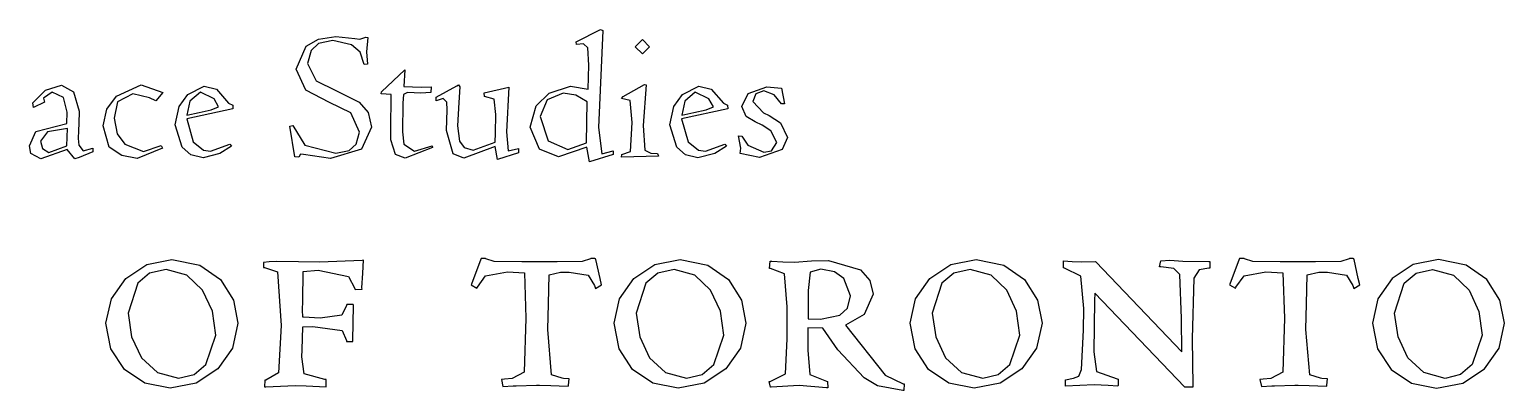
# Model space of a CAD drawing. Extents: x 0.2 to 81, y 0.5 to 18.6.
# Drawn here: x 44.32 to 80.99, y 3.6 to 12.57 of the extents above; entities that cross this region are included whole.
import ezdxf

# ---------------------------------------------------------------- set-up
doc = ezdxf.new("R2010")
doc.units = 0

msp = doc.modelspace()

# ---------------------------------------------------------------- linework, layer by layer
at = {"layer": 'Layer 1', "color": 7}
for points in [[(57.763496, 11.167014), (58.20482, 11.092402), (58.219108, 11.685597), (58.194006, 12.119116), (58.087346, 12.221642), (57.912456, 12.198623), (57.906635, 12.267415), (58.514118, 12.574066), (58.568622, 12.551048), (58.459614, 10.140697), (58.545603, 9.48162), (58.82368, 9.556233), (58.82368, 9.470243), (58.238952, 9.283977), (58.17016, 9.653599), (57.465046, 9.407008), (56.992137, 9.598698), (56.759933, 10.149163), (56.908479, 10.680793), (57.239291, 10.98928), (57.763496, 11.167014), (57.763496, 11.167014)], [(52.639052, 11.703059), (52.534472, 12.013089), (52.32271, 12.194952), (51.85377, 12.302075), (51.502226, 12.224949), (51.315707, 12.048406), (51.22909, 11.726078), (51.440855, 11.296627), (51.934203, 11.05827), (52.5145, 10.765212), (52.732963, 10.512556), (52.819763, 10.149692), (52.567615, 9.600914), (51.799531, 9.370231), (51.128813, 9.464687), (51.0542, 9.478975), (51.008427, 9.401716), (50.913971, 9.407537), (50.787765, 10.175622), (50.862378, 10.192819), (51.163208, 9.702812), (51.931293, 9.502258), (52.260533, 9.567444), (52.440396, 9.722263), (52.518932, 10.023751), (52.301445, 10.506317), (51.776776, 10.76326), (51.186492, 11.069879), (50.948632, 11.591405), (51.19185, 12.157877), (51.4987, 12.33428), (51.931557, 12.399706), (52.407278, 12.348113), (52.524753, 12.330915), (52.679534, 12.385419), (52.725306, 12.376952), (52.693821, 12.015796), (52.71684, 11.714965), (52.639052, 11.703059), (52.639052, 11.703059)], [(59.554723, 12.324829), (59.729612, 12.14703), (59.554723, 11.96923), (59.376923, 12.14703), (59.554723, 12.324829), (59.554723, 12.324829)], [(53.30686, 10.960639), (53.060269, 10.974927), (53.066089, 11.029431), (53.644997, 11.573943), (53.621978, 11.158283), (54.054836, 11.141085), (54.301427, 11.146906), (54.295607, 11.006412), (54.049015, 10.992125), (53.716434, 11.006412), (53.618274, 10.962723), (53.60187, 10.742623), (53.593403, 10.029043), (53.625947, 9.721333), (53.888678, 9.553322), (54.330002, 9.685085), (54.338734, 9.639312), (53.656639, 9.378433), (53.415835, 9.467631), (53.295483, 9.834045), (53.295483, 10.063438), (53.30686, 10.960639), (53.30686, 10.960639)], [(44.413961, 10.6397), (44.396763, 10.748708), (44.712047, 11.0672), (45.113254, 11.190033), (45.414084, 11.026785), (45.554578, 10.548154), (45.545847, 10.241503), (45.537116, 10.066613), (45.528649, 9.86897), (45.544425, 9.702382), (45.654855, 9.559408), (45.892715, 9.625289), (45.892715, 9.530833), (45.554578, 9.39325), (45.440014, 9.361764), (45.253747, 9.593804), (44.600227, 9.361764), (44.352048, 9.495709), (44.316594, 9.685614), (44.477196, 10.038038), (45.248191, 10.238592), (45.256922, 10.522225), (45.165112, 10.883381), (44.881479, 11.020964), (44.666637, 10.866183), (44.689656, 10.765906), (44.413961, 10.6397), (44.413961, 10.6397)], [(47.620971, 9.625289), (46.99047, 9.370231), (46.609305, 9.445869), (46.296998, 9.648308), (46.145127, 10.178532), (46.240948, 10.597908), (46.479692, 10.919728), (47.093657, 11.198764), (47.629702, 11.012498), (47.460634, 10.797656), (47.297386, 10.874914), (46.881726, 10.978102), (46.503406, 10.77854), (46.417383, 10.370619), (46.4957, 9.983257), (46.687126, 9.726194), (47.148161, 9.539564), (47.589486, 9.688524), (47.620971, 9.625289), (47.620971, 9.625289)], [(48.225543, 10.356067), (48.388791, 9.78007), (48.644643, 9.579351), (48.818738, 9.550677), (49.297369, 9.728476), (49.340232, 9.673972), (49.051935, 9.495279), (48.632472, 9.387429), (48.325878, 9.460652), (48.109524, 9.650755), (47.939, 10.204197), (48.034432, 10.663748), (48.253192, 10.959416), (48.655491, 11.164368), (48.966045, 11.089557), (49.265884, 10.746063), (49.369071, 10.691558), (49.374892, 10.605569), (48.225543, 10.356067), (48.225543, 10.356067)], [(48.532195, 10.510848), (48.833026, 10.57964), (49.016382, 10.654252), (48.905026, 10.854178), (48.56368, 11.015408), (48.302835, 10.796532), (48.2311, 10.442321), (48.532195, 10.510848), (48.532195, 10.510848)], [(54.430279, 10.894758), (54.937485, 11.178391), (54.983258, 11.195589), (55.014743, 11.152727), (54.986168, 10.760085), (54.957593, 10.181178), (55.00631, 9.797466), (55.122011, 9.642272), (55.347324, 9.579252), (55.891836, 9.771339), (55.897657, 9.994911), (55.911944, 10.464811), (55.867494, 10.840982), (55.625401, 10.911956), (55.61958, 10.997946), (56.229973, 11.138439), (56.175469, 10.029307), (56.215685, 9.559408), (56.476564, 9.613912), (56.476564, 9.510725), (55.952161, 9.341656), (55.8921, 9.665506), (55.112639, 9.378962), (54.851529, 9.484663), (54.682692, 10.061057), (54.699889, 10.576994), (54.692713, 10.770404), (54.599612, 10.860627), (54.424723, 10.800567), (54.424723, 10.895023), (54.430279, 10.894758), (54.430279, 10.894758)], [(59.038786, 9.470508), (59.259448, 9.539299), (59.302311, 10.264257), (59.250717, 10.808769), (59.030055, 10.860362), (59.072917, 10.906135), (59.608962, 11.206966), (59.649179, 11.198499), (59.574567, 10.189644), (59.611873, 9.573431), (59.766654, 9.504639), (59.927256, 9.490352), (59.955831, 9.42447), (59.030055, 9.401452), (59.038786, 9.470508), (59.038786, 9.470508)], [(60.528917, 10.356067), (60.692165, 9.78007), (60.948017, 9.579351), (61.122113, 9.550677), (61.600743, 9.728476), (61.64096, 9.673972), (61.352664, 9.495279), (60.9332, 9.387429), (60.626606, 9.460652), (60.410252, 9.650755), (60.239728, 10.204197), (60.33516, 10.663748), (60.553921, 10.959416), (60.956219, 11.164368), (61.266773, 11.089557), (61.566612, 10.746063), (61.669799, 10.691558), (61.67562, 10.605569), (60.528917, 10.356067), (60.528917, 10.356067)], [(60.835569, 10.510848), (61.1364, 10.57964), (61.319756, 10.654252), (61.2084, 10.854178), (60.867055, 11.015408), (60.606209, 10.796532), (60.534474, 10.442321), (60.835569, 10.510848), (60.835569, 10.510848)], [(62.025134, 9.923209), (62.174128, 9.696859), (62.572557, 9.522102), (62.759187, 9.555108), (62.896406, 9.768693), (62.749563, 10.057783), (62.529694, 10.19864), (62.354805, 10.275899), (62.137284, 10.416359), (62.025134, 10.659808), (62.186728, 10.982104), (62.647169, 11.149816), (63.013881, 11.118331), (63.088493, 10.7286), (63.011235, 10.7286), (62.829268, 10.950751), (62.569911, 11.05245), (62.372565, 10.977903), (62.297655, 10.783104), (62.561444, 10.499471), (62.701938, 10.43359), (62.990697, 10.254798), (63.16337, 9.889078), (63.031608, 9.588247), (62.461167, 9.39616), (61.982536, 9.490616), (61.999734, 9.622379), (61.94523, 9.92903), (62.025134, 9.923209), (62.025134, 9.923209)], [(58.181802, 10.780194), (57.901641, 10.944566), (57.582786, 10.995035), (57.186837, 10.82848), (57.012345, 10.410307), (57.214056, 9.807818), (57.69735, 9.596449), (58.161693, 9.759697), (58.181802, 10.780194), (58.181802, 10.780194)], [(44.798135, 9.516281), (45.24528, 9.679528), (45.259568, 10.112386), (44.767344, 10.034996), (44.58885, 9.802824), (44.636442, 9.615499), (44.798135, 9.516281), (44.798135, 9.516281)], [(47.858831, 6.859603), (48.547847, 6.721581), (49.063279, 6.359475), (49.386327, 5.851219), (49.498188, 5.274751), (49.362982, 4.653402), (48.996968, 4.138764), (48.459555, 3.788034), (47.810148, 3.658413), (47.185141, 3.783606), (46.679221, 4.126957), (46.340435, 4.640119), (46.216829, 5.274751), (46.351576, 5.879013), (46.711004, 6.38418), (47.233845, 6.730846), (47.858831, 6.859603), (47.858831, 6.859603)], [(48.022079, 3.90765), (48.407386, 4.002569), (48.698882, 4.250087), (48.947855, 4.979476), (48.863664, 5.573262), (48.6204, 6.097174), (48.23203, 6.47062), (47.712517, 6.613012), (47.303984, 6.51906), (47.008858, 6.271964), (46.769543, 5.526898), (46.853705, 4.9378), (47.100338, 4.418527), (47.494707, 4.048628), (48.022079, 3.90765), (48.022079, 3.90765)], [(52.590369, 6.836584), (51.532831, 6.790811), (51.002607, 6.796632), (50.455184, 6.81092), (50.274739, 6.799543), (50.134245, 6.785255), (50.134245, 6.762236), (50.134245, 6.659049), (50.15991, 6.656139), (50.483759, 6.552951), (50.572659, 5.220247), (50.509688, 4.042323), (50.188749, 3.858967), (50.168641, 3.856057), (50.160174, 3.692809), (50.188749, 3.695719), (50.919528, 3.724294), (51.191783, 3.718473), (51.693433, 3.695455), (51.693433, 3.721119), (51.693433, 3.87299), (51.659037, 3.8759), (51.1431, 4.016394), (51.088596, 4.443431), (51.091506, 4.61541), (51.108704, 5.18294), (51.363762, 5.197228), (52.086074, 5.09404), (52.195082, 4.841893), (52.197993, 4.818874), (52.352774, 4.818874), (52.352774, 4.841893), (52.369972, 5.716075), (52.367061, 5.74174), (52.203813, 5.74174), (52.200903, 5.718721), (52.082998, 5.474775), (51.541827, 5.400692), (51.129077, 5.426357), (51.11479, 5.429267), (51.106323, 5.607067), (51.109234, 5.824819), (51.117965, 6.564328), (51.490498, 6.592903), (52.247205, 6.438122), (52.407807, 6.134381), (52.413628, 6.114273), (52.585607, 6.12565), (52.582696, 6.151314), (52.599894, 6.518026), (52.617092, 6.844786), (52.590369, 6.836584), (52.590369, 6.836584)], [(58.370979, 6.882622), (58.273612, 6.882622), (58.264881, 6.871245), (58.058506, 6.805363), (57.433826, 6.796897), (56.556733, 6.796897), (55.871728, 6.805363), (55.665353, 6.871245), (55.656886, 6.882622), (55.542322, 6.882622), (55.536501, 6.865424), (55.301551, 6.24921), (55.29573, 6.229102), (55.439134, 6.143112), (55.450511, 6.171687), (55.65682, 6.456511), (56.198488, 6.550041), (56.619704, 6.529932), (56.65701, 5.403603), (56.616793, 4.062431), (56.318608, 3.90474), (56.126521, 3.881721), (56.051909, 3.873255), (56.086304, 3.701276), (56.344273, 3.718473), (56.415975, 3.721384), (56.917624, 3.732761), (56.997793, 3.732761), (57.27587, 3.729851), (57.488065, 3.721384), (57.711638, 3.712917), (57.714548, 3.735936), (57.734656, 3.890717), (57.594163, 3.905004), (57.559767, 3.907915), (57.293332, 3.990994), (57.201522, 5.120234), (57.215809, 5.756556), (57.233007, 6.481514), (57.51955, 6.547395), (57.528282, 6.544485), (57.69735, 6.547395), (57.734656, 6.547395), (58.206408, 6.465705), (58.362247, 6.212168), (58.390822, 6.140466), (58.534226, 6.226456), (58.49983, 6.389703), (58.399554, 6.859603), (58.391087, 6.876801), (58.370979, 6.876801), (58.370979, 6.882622), (58.370979, 6.882622)], [(60.488965, 6.859603), (61.177981, 6.721581), (61.693413, 6.359475), (62.016461, 5.851219), (62.128322, 5.274751), (61.993161, 4.653402), (61.627466, 4.138764), (61.090917, 3.788034), (60.443193, 3.658413), (59.816916, 3.783606), (59.311042, 4.126957), (58.972847, 4.640119), (58.849609, 5.274751), (58.981599, 5.879013), (59.340378, 6.38418), (59.863611, 6.730846), (60.488965, 6.859603), (60.488965, 6.859603)], [(60.652213, 3.90765), (61.03752, 4.002569), (61.329016, 4.250087), (61.577989, 4.979476), (61.493389, 5.573262), (61.249443, 6.097174), (60.860936, 6.47062), (60.342651, 6.613012), (59.934573, 6.51906), (59.640448, 6.271964), (59.402588, 5.526898), (59.486295, 4.9378), (59.731927, 4.418527), (60.125296, 4.048628), (60.652213, 3.90765), (60.652213, 3.90765)], [(64.180163, 6.836584), (64.979799, 6.601171), (65.207894, 6.334736), (65.289295, 5.993887), (65.070815, 5.493495), (64.598733, 5.222892), (65.58748, 3.981998), (66.040181, 3.769803), (66.0632, 3.766892), (66.051823, 3.603644), (66.028804, 3.603644), (65.401577, 3.719366), (65.068633, 3.919027), (64.410185, 4.613359), (64.039669, 5.148545), (63.667136, 5.162832), (63.667136, 4.750083), (63.667136, 4.609589), (63.71873, 4.004752), (64.13439, 3.835684), (64.151588, 3.829863), (64.162965, 3.666615), (64.13148, 3.672436), (63.449385, 3.72403), (62.758823, 3.686724), (62.738715, 3.683813), (62.701409, 3.824307), (62.729983, 3.830128), (63.108337, 4.013484), (63.15411, 4.884755), (63.15411, 4.953547), (63.15411, 5.684325), (63.088527, 6.498679), (62.741361, 6.635766), (62.715696, 6.635766), (62.727073, 6.816211), (62.772846, 6.813301), (63.048012, 6.799013), (63.334556, 6.793193), (63.758682, 6.824678), (63.758682, 6.824678), (63.758682, 6.824678), (64.180163, 6.836584), (64.180163, 6.836584)], [(63.675868, 5.386669), (63.982519, 5.375292), (64.459331, 5.475635), (64.650273, 5.650996), (64.727585, 5.9542), (64.562022, 6.385106), (64.33334, 6.550219), (63.988076, 6.616186), (63.723757, 6.547097), (63.678514, 6.088873), (63.675868, 5.386669), (63.675868, 5.386669)], [(67.848606, 6.859603), (68.538849, 6.721581), (69.054146, 6.359475), (69.376511, 5.851219), (69.487962, 5.274751), (69.352756, 4.653402), (68.986743, 4.138764), (68.449329, 3.788034), (67.799923, 3.658413), (67.174101, 3.783606), (66.669227, 4.126957), (66.332033, 4.640119), (66.20925, 5.274751), (66.342467, 5.879013), (66.70111, 6.38418), (67.223661, 6.730846), (67.848606, 6.859603), (67.848606, 6.859603)], [(68.014764, 3.90765), (68.400072, 4.002569), (68.691568, 4.250087), (68.94054, 4.979476), (68.855898, 5.573262), (68.611664, 6.097174), (68.222371, 6.47062), (67.702556, 6.613012), (67.294024, 6.51906), (66.998898, 6.271964), (66.759583, 5.526898), (66.844865, 4.9378), (67.091601, 4.418527), (67.486123, 4.048628), (68.014764, 3.90765), (68.014764, 3.90765)], [(72.663223, 6.839495), (72.987073, 6.816476), (73.634772, 6.808009), (73.660701, 6.808009), (73.660701, 6.641851), (73.634772, 6.641851), (73.392281, 6.598493), (73.259329, 6.39817), (73.219112, 4.890576), (73.23631, 3.718473), (73.23631, 3.689899), (73.035756, 3.686988), (73.029935, 3.698365), (70.800294, 6.019816), (70.794473, 5.839371), (70.777275, 4.56117), (70.845637, 4.076388), (71.359093, 3.890452), (71.379202, 3.887542), (71.379202, 3.738582), (71.376291, 3.710007), (71.135521, 3.727205), (70.788652, 3.741492), (70.069251, 3.710007), (70.069251, 3.8505), (70.069251, 3.870609), (70.269805, 3.913471), (70.40342, 3.961526), (70.470359, 4.125667), (70.516132, 5.105682), (70.524863, 5.641727), (70.452136, 6.442091), (70.046233, 6.644761), (70.026124, 6.647672), (70.026124, 6.796632), (70.023214, 6.825207), (70.240966, 6.808009), (70.470359, 6.802188), (70.814317, 6.808009), (70.823048, 6.799543), (72.963789, 4.564081), (72.957969, 5.392226), (72.915635, 6.482043), (72.769255, 6.631962), (72.439121, 6.673336), (72.410546, 6.673336), (72.442032, 6.828117), (72.663223, 6.839495), (72.663223, 6.839495)], [(77.225957, 6.882622), (77.12859, 6.882622), (77.12277, 6.871245), (76.913484, 6.805363), (76.288804, 6.796897), (75.411711, 6.796897), (74.729616, 6.805363), (74.520331, 6.871245), (74.5116, 6.882622), (74.397035, 6.882622), (74.391215, 6.865424), (74.156265, 6.24921), (74.150444, 6.229102), (74.296494, 6.143112), (74.307871, 6.171687), (74.513088, 6.456511), (75.055847, 6.550041), (75.474153, 6.529932), (75.514369, 5.403603), (75.474153, 4.062431), (75.175968, 3.90474), (74.983881, 3.881721), (74.906622, 3.873255), (74.941018, 3.701276), (75.198987, 3.718473), (75.270689, 3.721384), (75.772338, 3.732761), (75.852507, 3.732761), (76.130583, 3.729851), (76.342779, 3.721384), (76.566351, 3.712917), (76.569262, 3.735936), (76.58646, 3.890717), (76.445966, 3.905004), (76.41157, 3.907915), (76.145135, 3.990994), (76.050679, 5.120234), (76.064967, 5.756556), (76.082165, 6.481514), (76.368708, 6.547395), (76.380085, 6.544485), (76.549154, 6.547395), (76.58646, 6.547395), (77.05712, 6.465705), (77.214051, 6.212168), (77.242626, 6.140466), (77.38603, 6.226456), (77.348723, 6.389703), (77.248446, 6.859603), (77.239715, 6.876801), (77.225428, 6.876801), (77.225428, 6.882622), (77.225957, 6.882622)], [(77.704588, 5.274751), (77.827412, 4.640119), (78.164896, 4.126957), (78.670555, 3.783606), (79.297906, 3.658413), (79.947313, 3.787662), (80.484726, 4.137771), (80.85074, 4.652286), (80.985946, 5.274751), (80.87404, 5.851219), (80.550674, 6.359475), (80.034377, 6.721581), (79.343679, 6.859603), (78.718887, 6.730846), (78.196414, 6.38418), (77.837801, 5.879013), (77.704588, 5.274751), (77.704588, 5.274751)], [(78.254656, 5.523988), (78.493607, 6.269054), (78.787869, 6.516149), (79.194719, 6.610101), (79.714645, 6.46771), (80.103925, 6.094263), (80.348098, 5.570352), (80.432703, 4.976566), (80.18373, 4.247176), (79.892234, 3.999659), (79.506927, 3.90474), (78.98008, 4.047354), (78.58641, 4.417799), (78.33993, 4.936527), (78.254656, 5.523988), (78.254656, 5.523988)]]:
    msp.add_lwpolyline(points, dxfattribs=at)

doc.saveas('drawing.dxf')
